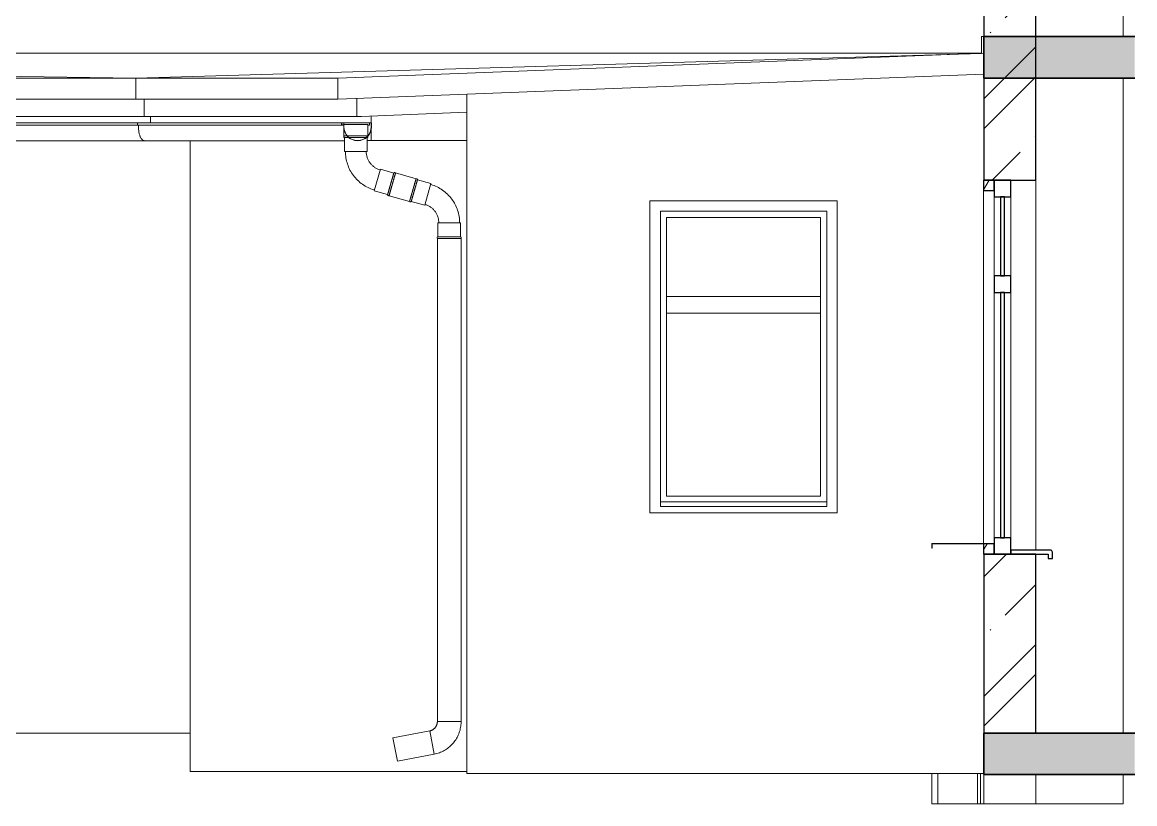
# Model space of a CAD drawing. Header units: millimetres. Extents: x -20192 to 462224, y -45352 to 20466.
# Drawn here: x 456876 to 462224, y 530 to 4289 of the extents above; entities that cross this region are included whole.
import ezdxf

# ---------------------------------------------------------------- set-up
doc = ezdxf.new("R2010")
doc.units = ezdxf.units.MM
for name, color, linetype, lineweight in [('A-DOOR', 31, 'Continuous', 9), ('A-DOOR-FRAM', 31, 'Continuous', 9), ('A-FLOR', 192, 'Continuous', 9), ('A-FLOR-PATT', 8, 'Continuous', 35), ('A-GENM', 13, 'Continuous', 9), ('A-GLAZ', 151, 'Continuous', 9), ('A-ROOF', 132, 'Continuous', 9), ('A-ROOF-OTLN', 132, 'Continuous', 9), ('A-WALL', 113, 'Continuous', 9), ('A-WALL-PATT', 111, 'Continuous', 25), ('P-PIPE', 3, 'Continuous', 9), ('Q-SPCQ', 91, 'Continuous', 9), ('S-COLS', 52, 'Continuous', 9)]:
    doc.layers.add(name, color=color, linetype=linetype, lineweight=lineweight)
pattern_1 = [(45, (408006.94, 0), (-359.2102, 359.2102), []), (45, (408150.63, -2e-13), (-359.2102, 359.2102), []), (45, (408438, -5e-13), (-215.526, 502.8943), [203.2, -101.6, 3.353, -98.247])]

# ---------------------------------------------------------------- blocks, each defined once
blk = doc.blocks.new('OKNO_1k_nadsvetlik - OKNO_1k_nadsvetlik_900 x 1500-1969483-VB5-S-Bourání')
at = {"layer": 'A-GLAZ'}
for p, q in [((46593.6, 3430), (46593.6, 1930)), ((47493.6, 3430), (46593.6, 3430)), ((47493.6, 1930), (47493.6, 3430)), ((46643.6, 3380), (47443.6, 3380)), ((46643.6, 3380), (46643.6, 1982)), ((47443.6, 3380), (47443.6, 1982)), ((46673.6, 2010), (46673.6, 3350)), ((46673.6, 3350), (47413.6, 3350)), ((47413.6, 3350), (47413.6, 2010)), ((46673.6, 2970), (47413.6, 2970)), ((46673.6, 2970), (46673.6, 2890)), ((47413.6, 2890), (47413.6, 2970)), ((47413.6, 2890), (46673.6, 2890)), ((47413.6, 2010), (46673.6, 2010)), ((46593.6, 1930), (47493.6, 1930))]:
    blk.add_line(p, q, dxfattribs=at)
blk = doc.blocks.new('parapet_ext - parapet_ext-1802020-VB5-S-Bourání')
at = {"layer": 'Q-SPCQ'}
for p, q in [((46643.6, 1960), (46643.6, 1982)), ((47443.6, 1982), (46643.6, 1982)), ((47443.6, 1982), (47443.6, 1960)), ((47443.6, 1960), (46643.6, 1960))]:
    blk.add_line(p, q, dxfattribs=at)
blk = doc.blocks.new('OKNO_2k_nadsvetlik - OKNO_2k_nadsvetlik 1500 x 1800-1972498-VB5-S-Bourání')
at = {"layer": 'A-GLAZ'}
h = blk.add_hatch(dxfattribs=at)
h.set_pattern_fill('FP_95', color=256, style=0, pattern_type=2)
h.set_pattern_definition([(0, (0, 0), (150, 86.6), [100, -200]), (60, (100, 0), (0.0022, 173.20381), [100, -200]), (300, (100, 0), (149.9978, -86.60381), [100, -200])])
h.paths.add_polyline_path([(53490.4, 1730), (53541.4, 1730), (53541.4, 1780), (53490.4, 1780)])
h.paths.add_polyline_path([(53541.4, 3480), (53541.4, 3530), (53490.4, 3530), (53490.4, 3480)])
at = {"layer": 'A-GLAZ', "lineweight": 25}
for p, q in [((53541.4, 3530), (53490.4, 3530)), ((53490.4, 3530), (53490.4, 3480)), ((53541.4, 3480), (53541.4, 3530)), ((53541.4, 3530), (53541.4, 3450)), ((53621.4, 3530), (53541.4, 3530)), ((53621.4, 3450), (53621.4, 3530)), ((53490.4, 3480), (53541.4, 3480)), ((53541.4, 3450), (53621.4, 3450)), ((53591.4, 3450), (53571.4, 3450)), ((53571.4, 3450), (53571.4, 3070)), ((53591.4, 3070), (53591.4, 3450)), ((53621.4, 3070), (53541.4, 3070)), ((53541.4, 3070), (53541.4, 2990)), ((53571.4, 3070), (53591.4, 3070)), ((53621.4, 2990), (53621.4, 3070)), ((53541.4, 2990), (53621.4, 2990)), ((53591.4, 2990), (53571.4, 2990)), ((53571.4, 2990), (53571.4, 1810)), ((53591.4, 1810), (53591.4, 2990)), ((53541.4, 1780), (53490.4, 1780)), ((53490.4, 1780), (53490.4, 1730)), ((53541.4, 1810), (53541.4, 1730)), ((53621.4, 1810), (53541.4, 1810)), ((53541.4, 1730), (53541.4, 1780)), ((53571.4, 1810), (53591.4, 1810)), ((53621.4, 1730), (53621.4, 1810)), ((53490.4, 1730), (53541.4, 1730)), ((53541.4, 1730), (53621.4, 1730))]:
    blk.add_line(p, q, dxfattribs=at)
at = {"layer": 'A-GLAZ'}
for p, q in [((53490.4, 3480), (53490.4, 1782)), ((53541.4, 3450), (53541.4, 3070)), ((53621.4, 3070), (53621.4, 3450)), ((53541.4, 2990), (53541.4, 1810)), ((53621.4, 1810), (53621.4, 2990))]:
    blk.add_line(p, q, dxfattribs=at)
blk = doc.blocks.new('parapet s nosem_vnitní - parapet s nosem_vnitní-1280316-VB5-S-Bourání')
at = {"layer": 'A-GENM', "lineweight": 25}
for p, q in [((53811.4, 1750), (53621.4, 1750)), ((53621.4, 1750), (53621.4, 1730)), ((53621.4, 1730), (53801.4, 1730)), ((53801.4, 1730), (53801.4, 1710)), ((53821.4, 1710), (53821.4, 1740)), ((53801.4, 1710), (53821.4, 1710))]:
    blk.add_line(p, q, dxfattribs=at)
blk.add_arc((53811.4, 1740), 10, 0, 90, dxfattribs=at)
blk = doc.blocks.new('parapet_ext - parapet_ext-1802102-VB5-S-Bourání')
at = {"layer": 'Q-SPCQ'}
for p, q in [((53541.4, 1782), (53241.4, 1782)), ((53241.4, 1782), (53241.4, 1760)), ((53243.4, 1760), (53243.4, 1780)), ((53243.4, 1780), (53541.4, 1780)), ((53541.4, 1780), (53541.4, 1782)), ((53241.4, 1760), (53243.4, 1760))]:
    blk.add_line(p, q, dxfattribs=at)
blk = doc.blocks.new('DVERE_1k_oblozka - DD03_01_900x1970_koupelna-1549512-VB5-S-Bourání')
at = {"layer": 'A-DOOR'}
for p in [(53461.4, 676), (53476.4, 530)]:
    blk.add_line(p, (53461.4, 530), dxfattribs=at)
at = {"layer": 'A-DOOR-FRAM'}
for p, q in [((53476.4, 530), (53476.4, 676)), ((53491.4, 670), (53491.4, 530)), ((53491.4, 530), (53476.4, 530)), ((53741.4, 530), (53491.4, 530))]:
    blk.add_line(p, q, dxfattribs=at)
blk = doc.blocks.new('Koleno_ uhlíková ocel_ lisované - Standardní-1479832-VB5-S-Bourání')
at = {"layer": 'P-PIPE', "color": 41}
for p, q in [((50769.1, 3531.3), (50764.7, 3516.1)), ((50833.5, 3512.9), (50769.1, 3531.3)), ((50764.5, 3515.5), (50739.3, 3427.5)), ((50803.7, 3409), (50833.5, 3512.9)), ((50739.3, 3427.5), (50803.7, 3409)), ((50867.7, 3324.1), (50867.7, 3257.1)), ((50975.7, 3324.1), (50867.7, 3324.1)), ((50975.7, 3257.1), (50975.7, 3324.1)), ((50975.7, 3257.1), (50867.7, 3257.1))]:
    blk.add_line(p, q, dxfattribs=at)
at = {"layer": 'P-PIPE', "color": 41, "flags": 128}
for points in [[(50761.4, 3533.5), (50761.4, 3533.5), (50761.3, 3533.4), (50761.3, 3533.2), (50761.2, 3532.9), (50761.1, 3532.5), (50761, 3532), (50760.8, 3531.5), (50760.6, 3530.9), (50760.4, 3530.2), (50760.2, 3529.4), (50760, 3528.6), (50759.7, 3527.7), (50759.4, 3526.7), (50759.1, 3525.6), (50758.8, 3524.5), (50758.4, 3523.3), (50758.1, 3522), (50757.7, 3520.6), (50757.3, 3519.2), (50756.9, 3517.8), (50756.4, 3516.3), (50756, 3514.7), (50755.5, 3513.1), (50755, 3511.4), (50754.5, 3509.7), (50754, 3507.9), (50753.5, 3506.1), (50753, 3504.2), (50752.4, 3502.3), (50751.9, 3500.4), (50751.3, 3498.5), (50750.8, 3496.5), (50750.2, 3494.5), (50749.6, 3492.5), (50749, 3490.4), (50748.4, 3488.4), (50747.8, 3486.3), (50747.2, 3484.3), (50746.7, 3482.2), (50746.1, 3480.1), (50745.5, 3478), (50744.9, 3476), (50744.3, 3473.9), (50743.7, 3471.9), (50743.1, 3469.8), (50742.5, 3467.8), (50742, 3465.8), (50741.4, 3463.9), (50740.8, 3461.9), (50740.3, 3460), (50739.8, 3458.1), (50739.2, 3456.3), (50738.7, 3454.5), (50738.2, 3452.8), (50737.7, 3451.1), (50737.3, 3449.4), (50736.8, 3447.8), (50736.4, 3446.3), (50735.9, 3444.8), (50735.5, 3443.3), (50735.1, 3442), (50734.7, 3440.7), (50734.4, 3439.4), (50734.1, 3438.2), (50733.7, 3437.1), (50733.4, 3436.1), (50733.2, 3435.1), (50732.9, 3434.3), (50732.7, 3433.4), (50732.5, 3432.7), (50732.3, 3432.1), (50732.1, 3431.5), (50732, 3431), (50731.9, 3430.6), (50731.8, 3430.2), (50731.7, 3430), (50731.6, 3429.8), (50731.6, 3429.7), (50731.6, 3429.7)], [(50739.3, 3427.5), (50739.3, 3427.5), (50739.3, 3427.7), (50739.4, 3427.9), (50739.5, 3428.2), (50739.6, 3428.5), (50739.7, 3429), (50739.9, 3429.5), (50740.1, 3430.1), (50740.3, 3430.8), (50740.5, 3431.6), (50740.7, 3432.4), (50741, 3433.4), (50741.3, 3434.4), (50741.6, 3435.4), (50741.9, 3436.6), (50742.2, 3437.8), (50742.6, 3439.1), (50743, 3440.4), (50743.4, 3441.8), (50743.8, 3443.2), (50744.2, 3444.8), (50744.7, 3446.3), (50745.2, 3448), (50745.6, 3449.6), (50746.1, 3451.4), (50746.6, 3453.1), (50747.2, 3454.9), (50747.7, 3456.8), (50748.2, 3458.7), (50748.8, 3460.6), (50749.3, 3462.6), (50749.9, 3464.5), (50750.5, 3466.5), (50751.1, 3468.6), (50751.7, 3470.6), (50752.2, 3472.6), (50752.8, 3474.7), (50753.4, 3476.8), (50754, 3478.9), (50754.6, 3480.9), (50755.2, 3483), (50755.8, 3485.1), (50756.4, 3487.1), (50757, 3489.2), (50757.6, 3491.2), (50758.1, 3493.2), (50758.7, 3495.2), (50759.3, 3497.2), (50759.8, 3499.1), (50760.4, 3501), (50760.9, 3502.9), (50761.4, 3504.7), (50762, 3506.5), (50762.5, 3508.3), (50762.9, 3510), (50763.4, 3511.6), (50763.9, 3513.2), (50764.3, 3514.8), (50764.7, 3516.3), (50765.2, 3517.7), (50765.6, 3519.1), (50765.9, 3520.4), (50766.3, 3521.6), (50766.6, 3522.8), (50766.9, 3523.9), (50767.2, 3524.9), (50767.5, 3525.9), (50767.8, 3526.8), (50768, 3527.6), (50768.2, 3528.3), (50768.4, 3529), (50768.6, 3529.6), (50768.7, 3530.1), (50768.8, 3530.5), (50768.9, 3530.8), (50769, 3531.1), (50769, 3531.2), (50769.1, 3531.3), (50769.1, 3531.3)], [(50760.9, 3531.8), (50761, 3532.3), (50761.1, 3532.7), (50761.2, 3533), (50761.3, 3533.3), (50761.3, 3533.4), (50761.4, 3533.5), (50761.4, 3533.5)], [(50761.4, 3533.5), (50761.4, 3533.7), (50761.5, 3533.8), (50761.5, 3534), (50761.6, 3534.1), (50761.7, 3534.3), (50761.7, 3534.4), (50761.8, 3534.5), (50761.9, 3534.7), (50762, 3534.8), (50762.1, 3534.9), (50762.2, 3535.1), (50762.3, 3535.2), (50762.4, 3535.3), (50762.6, 3535.4), (50762.7, 3535.5), (50762.8, 3535.6), (50762.9, 3535.7), (50763.1, 3535.8), (50763.2, 3535.9), (50763.3, 3536), (50763.5, 3536), (50763.6, 3536.1), (50763.8, 3536.2), (50763.9, 3536.2), (50764.1, 3536.3), (50764.2, 3536.3), (50764.4, 3536.3), (50764.5, 3536.4), (50764.7, 3536.4), (50764.9, 3536.4), (50765, 3536.4), (50765.2, 3536.4), (50765.3, 3536.4), (50765.5, 3536.4), (50765.7, 3536.4), (50765.8, 3536.4), (50766, 3536.4), (50766.1, 3536.3), (50766.3, 3536.3), (50766.4, 3536.2), (50766.6, 3536.2), (50766.7, 3536.1), (50766.9, 3536.1), (50767, 3536), (50767.2, 3535.9), (50767.3, 3535.8), (50767.4, 3535.8), (50767.6, 3535.7), (50767.7, 3535.6), (50767.8, 3535.5), (50767.9, 3535.4), (50768.1, 3535.2), (50768.2, 3535.1), (50768.3, 3535), (50768.4, 3534.9), (50768.5, 3534.8), (50768.6, 3534.6), (50768.6, 3534.5), (50768.7, 3534.3), (50768.8, 3534.2), (50768.9, 3534.1), (50768.9, 3533.9), (50769, 3533.8), (50769, 3533.6), (50769.1, 3533.5), (50769.1, 3533.3), (50769.2, 3533.1), (50769.2, 3533), (50769.2, 3532.8), (50769.2, 3532.7), (50769.2, 3532.5), (50769.2, 3532.4), (50769.2, 3532.2), (50769.2, 3532), (50769.2, 3531.9), (50769.2, 3531.7), (50769.1, 3531.6), (50769.1, 3531.4), (50769.1, 3531.3)], [(50769.1, 3531.3), (50769.1, 3531.3), (50769, 3531.2), (50769, 3530.9), (50768.9, 3530.7), (50768.8, 3530.3), (50768.6, 3529.8), (50768.5, 3529.3), (50768.3, 3528.7)], [(50971.7, 3324.1), (50971.6, 3331.8), (50971.1, 3339.4), (50970.4, 3347.1), (50969.3, 3354.7), (50967.9, 3362.3), (50966.2, 3369.8), (50964.2, 3377.2), (50962, 3384.6), (50959.4, 3391.8), (50956.5, 3399), (50953.4, 3406), (50950, 3412.9), (50946.3, 3419.7), (50942.3, 3426.3), (50938.1, 3432.7), (50933.7, 3439), (50928.9, 3445), (50924, 3450.9), (50918.8, 3456.6), (50913.4, 3462.1), (50907.8, 3467.3), (50901.9, 3472.4), (50895.9, 3477.1), (50889.7, 3481.7), (50883.3, 3486), (50876.7, 3490), (50870, 3493.8), (50863.2, 3497.2), (50856.2, 3500.5), (50849.1, 3503.4), (50841.8, 3506), (50834.5, 3508.4), (50832.4, 3509)], [(50739.3, 3427.5), (50739.3, 3427.4), (50739.2, 3427.2), (50739.1, 3427.1), (50739.1, 3426.9), (50739, 3426.8), (50738.9, 3426.6), (50738.8, 3426.5), (50738.8, 3426.4), (50738.7, 3426.2), (50738.6, 3426.1), (50738.5, 3426), (50738.4, 3425.9), (50738.2, 3425.7), (50738.1, 3425.6), (50738, 3425.5), (50737.9, 3425.4), (50737.7, 3425.3), (50737.6, 3425.2), (50737.5, 3425.2), (50737.3, 3425.1), (50737.2, 3425), (50737.1, 3424.9), (50736.9, 3424.9), (50736.8, 3424.8), (50736.6, 3424.8), (50736.4, 3424.7), (50736.3, 3424.7), (50736.1, 3424.7), (50736, 3424.6), (50735.8, 3424.6), (50735.7, 3424.6), (50735.5, 3424.6), (50735.3, 3424.6), (50735.2, 3424.6), (50735, 3424.6), (50734.9, 3424.7), (50734.7, 3424.7), (50734.5, 3424.7), (50734.4, 3424.8), (50734.2, 3424.8), (50734.1, 3424.8), (50733.9, 3424.9), (50733.8, 3425), (50733.6, 3425), (50733.5, 3425.1), (50733.4, 3425.2), (50733.2, 3425.3), (50733.1, 3425.4), (50733, 3425.5), (50732.9, 3425.6), (50732.7, 3425.7), (50732.6, 3425.8), (50732.5, 3425.9), (50732.4, 3426), (50732.3, 3426.1), (50732.2, 3426.3), (50732.1, 3426.4), (50732, 3426.5), (50731.9, 3426.7), (50731.9, 3426.8), (50731.8, 3427), (50731.7, 3427.1), (50731.7, 3427.3), (50731.6, 3427.4), (50731.6, 3427.6), (50731.6, 3427.7), (50731.5, 3427.9), (50731.5, 3428), (50731.5, 3428.2), (50731.5, 3428.4), (50731.5, 3428.5), (50731.5, 3428.7), (50731.5, 3428.8), (50731.5, 3429), (50731.5, 3429.2), (50731.5, 3429.3), (50731.5, 3429.5), (50731.6, 3429.6), (50731.6, 3429.7)], [(50731.6, 3429.7), (50731.6, 3429.8), (50731.7, 3429.9), (50731.7, 3430.1), (50731.8, 3430.4), (50731.9, 3430.7), (50732, 3431.2), (50732.2, 3431.7)], [(50740, 3429.8), (50739.8, 3429.3), (50739.7, 3428.8), (50739.5, 3428.4), (50739.4, 3428), (50739.4, 3427.8), (50739.3, 3427.6), (50739.3, 3427.5), (50739.3, 3427.5)], [(50804.8, 3412.9), (50808.3, 3411.8), (50811.8, 3410.6), (50815.3, 3409.2), (50818.6, 3407.7), (50821.9, 3406.1), (50825.2, 3404.3), (50828.4, 3402.4), (50831.5, 3400.4), (50834.5, 3398.2), (50837.4, 3396), (50840.2, 3393.6), (50842.9, 3391.1), (50845.6, 3388.5), (50848.1, 3385.8), (50850.5, 3383), (50852.8, 3380.1), (50855, 3377.1), (50857.1, 3374), (50859, 3370.9), (50860.8, 3367.7), (50862.5, 3364.4), (50864, 3361), (50865.4, 3357.6), (50866.7, 3354.1), (50867.8, 3350.6), (50868.8, 3347.1), (50869.7, 3343.5), (50870.4, 3339.8), (50870.9, 3336.2), (50871.3, 3332.5), (50871.6, 3328.8), (50871.7, 3325.1), (50871.7, 3324.1)], [(50867.7, 3249.1), (50867.6, 3249.1), (50867.4, 3249.1), (50867.3, 3249.1), (50867.1, 3249.1), (50866.9, 3249.1), (50866.8, 3249.2), (50866.6, 3249.2), (50866.5, 3249.3), (50866.3, 3249.3), (50866.2, 3249.4), (50866, 3249.4), (50865.9, 3249.5), (50865.7, 3249.6), (50865.6, 3249.7), (50865.5, 3249.8), (50865.3, 3249.9), (50865.2, 3250), (50865.1, 3250.1), (50865, 3250.2), (50864.9, 3250.3), (50864.8, 3250.4), (50864.7, 3250.5), (50864.6, 3250.6), (50864.5, 3250.8), (50864.4, 3250.9), (50864.3, 3251), (50864.2, 3251.2), (50864.1, 3251.3), (50864.1, 3251.5), (50864, 3251.6), (50864, 3251.8), (50863.9, 3251.9), (50863.9, 3252.1), (50863.8, 3252.2), (50863.8, 3252.4), (50863.8, 3252.5), (50863.8, 3252.7), (50863.7, 3252.9), (50863.7, 3253), (50863.7, 3253.2), (50863.7, 3253.3), (50863.8, 3253.5), (50863.8, 3253.7), (50863.8, 3253.8), (50863.8, 3254), (50863.9, 3254.1), (50863.9, 3254.3), (50864, 3254.4), (50864, 3254.6), (50864.1, 3254.7), (50864.2, 3254.9), (50864.2, 3255), (50864.3, 3255.1), (50864.4, 3255.3), (50864.5, 3255.4), (50864.6, 3255.5), (50864.7, 3255.7), (50864.8, 3255.8), (50864.9, 3255.9), (50865, 3256), (50865.2, 3256.1), (50865.3, 3256.2), (50865.4, 3256.3), (50865.5, 3256.4), (50865.7, 3256.5), (50865.8, 3256.6), (50866, 3256.6), (50866.1, 3256.7), (50866.2, 3256.8), (50866.4, 3256.8), (50866.5, 3256.9), (50866.7, 3256.9), (50866.9, 3257), (50867, 3257), (50867.2, 3257), (50867.3, 3257), (50867.5, 3257.1), (50867.7, 3257.1), (50867.7, 3257.1)], [(50867.7, 3257.1), (50867.8, 3257.1), (50867.9, 3257.1), (50868.1, 3257.1), (50868.4, 3257.1), (50868.8, 3257.1), (50869.3, 3257.1), (50869.8, 3257.1), (50870.5, 3257.1)], [(50975.7, 3257.1), (50975.7, 3257.1), (50975.6, 3257.1), (50975.3, 3257.1), (50975, 3257.1), (50974.7, 3257.1), (50974.2, 3257.1), (50973.6, 3257.1), (50973, 3257.1), (50972.3, 3257.1), (50971.5, 3257.1), (50970.6, 3257.1), (50969.6, 3257.1), (50968.6, 3257.1), (50967.5, 3257.1), (50966.3, 3257.1), (50965, 3257.1), (50963.7, 3257.1), (50962.3, 3257.1), (50960.9, 3257.1), (50959.4, 3257.1), (50957.8, 3257.1), (50956.1, 3257.1), (50954.5, 3257.1), (50952.7, 3257.1), (50950.9, 3257.1), (50949.1, 3257.1), (50947.2, 3257.1), (50945.3, 3257.1), (50943.3, 3257.1), (50941.3, 3257.1), (50939.3, 3257.1), (50937.2, 3257.1), (50935.1, 3257.1), (50933, 3257.1), (50930.9, 3257.1), (50928.8, 3257.1), (50926.6, 3257.1), (50924.5, 3257.1), (50922.3, 3257.1), (50920.2, 3257.1), (50918, 3257.1), (50915.9, 3257.1), (50913.7, 3257.1), (50911.6, 3257.1), (50909.5, 3257.1), (50907.4, 3257.1), (50905.3, 3257.1), (50903.3, 3257.1), (50901.2, 3257.1), (50899.3, 3257.1), (50897.3, 3257.1), (50895.4, 3257.1), (50893.5, 3257.1), (50891.7, 3257.1), (50890, 3257.1), (50888.2, 3257.1), (50886.6, 3257.1), (50885, 3257.1), (50883.4, 3257.1), (50881.9, 3257.1), (50880.5, 3257.1), (50879.1, 3257.1), (50877.8, 3257.1), (50876.6, 3257.1), (50875.5, 3257.1), (50874.4, 3257.1), (50873.4, 3257.1), (50872.5, 3257.1), (50871.6, 3257.1), (50870.9, 3257.1), (50870.2, 3257.1), (50869.6, 3257.1), (50869.1, 3257.1), (50868.6, 3257.1), (50868.3, 3257.1), (50868, 3257.1), (50867.8, 3257.1), (50867.7, 3257.1), (50867.7, 3257.1)], [(50869.6, 3249.1), (50869.1, 3249.1), (50868.6, 3249.1), (50868.3, 3249.1), (50868, 3249.1), (50867.8, 3249.1), (50867.7, 3249.1), (50867.7, 3249.1)], [(50867.7, 3249.1), (50867.8, 3249.1), (50867.9, 3249.1), (50868.1, 3249.1), (50868.4, 3249.1), (50868.8, 3249.1), (50869.3, 3249.1), (50869.8, 3249.1), (50870.5, 3249.1), (50871.2, 3249.1), (50872, 3249.1), (50872.9, 3249.1), (50873.8, 3249.1), (50874.9, 3249.1), (50876, 3249.1), (50877.2, 3249.1), (50878.4, 3249.1), (50879.7, 3249.1), (50881.1, 3249.1), (50882.6, 3249.1), (50884.1, 3249.1), (50885.7, 3249.1), (50887.3, 3249.1), (50889, 3249.1), (50890.8, 3249.1), (50892.6, 3249.1), (50894.4, 3249.1), (50896.3, 3249.1), (50898.2, 3249.1), (50900.2, 3249.1), (50902.2, 3249.1), (50904.2, 3249.1), (50906.3, 3249.1), (50908.3, 3249.1), (50910.4, 3249.1), (50912.6, 3249.1), (50914.7, 3249.1), (50916.8, 3249.1), (50919, 3249.1), (50921.2, 3249.1), (50923.3, 3249.1), (50925.5, 3249.1), (50927.6, 3249.1), (50929.8, 3249.1), (50931.9, 3249.1), (50934, 3249.1), (50936.1, 3249.1), (50938.2, 3249.1), (50940.2, 3249.1), (50942.2, 3249.1), (50944.2, 3249.1), (50946.2, 3249.1), (50948.1, 3249.1), (50949.9, 3249.1), (50951.7, 3249.1), (50953.5, 3249.1), (50955.2, 3249.1), (50956.9, 3249.1), (50958.5, 3249.1), (50960.1, 3249.1), (50961.6, 3249.1), (50963, 3249.1), (50964.3, 3249.1), (50965.6, 3249.1), (50966.9, 3249.1), (50968, 3249.1), (50969.1, 3249.1), (50970.1, 3249.1), (50971, 3249.1), (50971.9, 3249.1), (50972.6, 3249.1), (50973.3, 3249.1), (50973.9, 3249.1), (50974.4, 3249.1), (50974.8, 3249.1), (50975.2, 3249.1), (50975.5, 3249.1), (50975.6, 3249.1), (50975.7, 3249.1), (50975.7, 3249.1)], [(50973.3, 3257.1), (50973.9, 3257.1), (50974.4, 3257.1), (50974.8, 3257.1), (50975.2, 3257.1), (50975.5, 3257.1), (50975.6, 3257.1), (50975.7, 3257.1), (50975.7, 3257.1)], [(50975.7, 3249.1), (50975.7, 3249.1), (50975.6, 3249.1), (50975.3, 3249.1), (50975, 3249.1), (50974.7, 3249.1), (50974.2, 3249.1), (50973.6, 3249.1)], [(50975.7, 3257.1), (50975.9, 3257.1), (50976.1, 3257), (50976.2, 3257), (50976.4, 3257), (50976.5, 3257), (50976.7, 3256.9), (50976.8, 3256.9), (50977, 3256.9), (50977.1, 3256.8), (50977.3, 3256.7), (50977.4, 3256.7), (50977.6, 3256.6), (50977.7, 3256.5), (50977.9, 3256.5), (50978, 3256.4), (50978.1, 3256.3), (50978.3, 3256.2), (50978.4, 3256.1), (50978.5, 3256), (50978.6, 3255.8), (50978.7, 3255.7), (50978.8, 3255.6), (50978.9, 3255.5), (50979, 3255.4), (50979.1, 3255.2), (50979.2, 3255.1), (50979.3, 3254.9), (50979.3, 3254.8), (50979.4, 3254.7), (50979.5, 3254.5), (50979.5, 3254.4), (50979.6, 3254.2), (50979.6, 3254.1), (50979.6, 3253.9), (50979.7, 3253.7), (50979.7, 3253.6), (50979.7, 3253.4), (50979.7, 3253.3), (50979.7, 3253.1), (50979.7, 3252.9), (50979.7, 3252.8), (50979.7, 3252.6), (50979.7, 3252.5), (50979.7, 3252.3), (50979.6, 3252.2), (50979.6, 3252), (50979.5, 3251.8), (50979.5, 3251.7), (50979.4, 3251.5), (50979.4, 3251.4), (50979.3, 3251.3), (50979.2, 3251.1), (50979.1, 3251), (50979.1, 3250.8), (50979, 3250.7), (50978.9, 3250.6), (50978.8, 3250.5), (50978.7, 3250.3), (50978.6, 3250.2), (50978.4, 3250.1), (50978.3, 3250), (50978.2, 3249.9), (50978.1, 3249.8), (50977.9, 3249.7), (50977.8, 3249.6), (50977.7, 3249.6), (50977.5, 3249.5), (50977.4, 3249.4), (50977.2, 3249.3), (50977.1, 3249.3), (50976.9, 3249.2), (50976.8, 3249.2), (50976.6, 3249.2), (50976.5, 3249.1), (50976.3, 3249.1), (50976.1, 3249.1), (50976, 3249.1), (50975.8, 3249.1), (50975.7, 3249.1)]]:
    blk.add_lwpolyline(points, dxfattribs=at)
blk = doc.blocks.new('Koleno_ uhlíková ocel_ lisované - Standardní-V180-VB5-S-Bourání')
at = {"layer": 'P-PIPE', "color": 41}
for p, q in [((50418.8, 3734.4), (50418.8, 3667.4)), ((50418.8, 3734.4), (50439.7, 3734.4)), ((50441.3, 3734.4), (50519.6, 3734.4)), ((50522.8, 3734.4), (50526.8, 3734.4)), ((50526.8, 3667.4), (50526.8, 3734.4)), ((50418.8, 3667.4), (50526.8, 3667.4)), ((50590.9, 3582.4), (50561.1, 3478.6)), ((50655.3, 3564), (50590.9, 3582.4)), ((50630.1, 3476), (50655.3, 3564)), ((50561.1, 3478.6), (50625.5, 3460.1)), ((50625.5, 3460.1), (50629.9, 3475.3))]:
    blk.add_line(p, q, dxfattribs=at)
at = {"layer": 'P-PIPE', "color": 41, "flags": 128}
for points in [[(50418.8, 3734.4), (50418.7, 3734.4), (50418.5, 3734.4), (50418.4, 3734.4), (50418.2, 3734.4), (50418, 3734.5), (50417.9, 3734.5), (50417.7, 3734.6), (50417.6, 3734.6), (50417.4, 3734.7), (50417.3, 3734.7), (50417.1, 3734.8), (50417, 3734.8), (50416.8, 3734.9), (50416.7, 3735), (50416.6, 3735.1), (50416.4, 3735.2), (50416.3, 3735.3), (50416.2, 3735.4), (50416.1, 3735.5), (50416, 3735.6), (50415.9, 3735.7), (50415.7, 3735.8), (50415.6, 3736), (50415.6, 3736.1), (50415.5, 3736.2), (50415.4, 3736.4), (50415.3, 3736.5), (50415.2, 3736.7), (50415.2, 3736.8), (50415.1, 3736.9), (50415, 3737.1), (50415, 3737.2), (50415, 3737.4), (50414.9, 3737.6), (50414.9, 3737.7), (50414.9, 3737.9), (50414.8, 3738), (50414.8, 3738.2), (50414.8, 3738.4), (50414.8, 3738.5), (50414.8, 3738.7), (50414.9, 3738.8), (50414.9, 3739), (50414.9, 3739.1), (50414.9, 3739.3), (50415, 3739.5), (50415, 3739.6), (50415.1, 3739.8), (50415.1, 3739.9), (50415.2, 3740.1), (50415.3, 3740.2), (50415.3, 3740.3), (50415.4, 3740.5), (50415.5, 3740.6), (50415.6, 3740.7), (50415.7, 3740.9), (50415.8, 3741), (50415.9, 3741.1), (50416, 3741.2), (50416.1, 3741.3), (50416.2, 3741.5), (50416.4, 3741.6), (50416.5, 3741.6), (50416.6, 3741.7), (50416.8, 3741.8), (50416.9, 3741.9), (50417, 3742), (50417.2, 3742), (50417.3, 3742.1), (50417.5, 3742.2), (50417.6, 3742.2), (50417.8, 3742.3), (50418, 3742.3), (50418.1, 3742.3), (50418.3, 3742.4), (50418.4, 3742.4), (50418.6, 3742.4), (50418.7, 3742.4), (50418.8, 3742.4)], [(50418.8, 3742.4), (50418.9, 3742.4), (50419, 3742.4), (50419.2, 3742.4), (50419.5, 3742.4), (50419.9, 3742.4), (50420.4, 3742.4), (50420.9, 3742.4)], [(50431.4, 3742.4), (50430.2, 3742.4), (50428.9, 3742.4), (50427.7, 3742.4), (50426.6, 3742.4), (50425.5, 3742.4), (50424.5, 3742.4), (50423.6, 3742.4), (50422.7, 3742.4), (50422, 3742.4), (50421.3, 3742.4), (50420.7, 3742.4), (50420.2, 3742.4), (50419.7, 3742.4), (50419.4, 3742.4), (50419.1, 3742.4), (50418.9, 3742.4), (50418.8, 3742.4), (50418.8, 3742.4)], [(50421.3, 3734.4), (50420.7, 3734.4), (50420.2, 3734.4), (50419.7, 3734.4), (50419.4, 3734.4), (50419.1, 3734.4), (50418.9, 3734.4), (50418.8, 3734.4), (50418.8, 3734.4)], [(50418.8, 3734.4), (50418.9, 3734.4), (50419, 3734.4), (50419.2, 3734.4), (50419.5, 3734.4), (50419.9, 3734.4), (50420.4, 3734.4), (50420.9, 3734.4), (50421.6, 3734.4), (50422.3, 3734.4), (50423.1, 3734.4), (50424, 3734.4), (50424.9, 3734.4), (50426, 3734.4), (50427.1, 3734.4), (50428.3, 3734.4), (50429.5, 3734.4), (50430.8, 3734.4), (50432.2, 3734.4), (50433.7, 3734.4), (50435.2, 3734.4), (50436.8, 3734.4), (50438.4, 3734.4), (50440, 3734.4)], [(50526.8, 3742.4), (50526.8, 3742.4), (50526.7, 3742.4), (50526.4, 3742.4), (50526.1, 3742.4), (50525.8, 3742.4), (50525.3, 3742.4), (50524.7, 3742.4), (50524.1, 3742.4), (50523.4, 3742.4), (50522.6, 3742.4), (50521.7, 3742.4), (50520.7, 3742.4), (50519.7, 3742.4), (50518.6, 3742.4), (50517.4, 3742.4), (50516.1, 3742.4), (50514.8, 3742.4), (50513.4, 3742.4), (50512, 3742.4), (50510.5, 3742.4), (50508.9, 3742.4), (50507.2, 3742.4), (50505.5, 3742.4), (50503.8, 3742.4), (50502, 3742.4), (50500.2, 3742.4), (50498.3, 3742.4), (50496.4, 3742.4), (50494.4, 3742.4), (50492.4, 3742.4), (50490.4, 3742.4), (50488.3, 3742.4), (50486.2, 3742.4), (50484.1, 3742.4), (50482, 3742.4), (50479.9, 3742.4), (50477.7, 3742.4), (50475.6, 3742.4), (50473.4, 3742.4), (50471.3, 3742.4), (50469.1, 3742.4), (50466.9, 3742.4), (50464.8, 3742.4), (50462.7, 3742.4), (50460.6, 3742.4), (50458.5, 3742.4), (50456.4, 3742.4), (50454.4, 3742.4), (50452.3, 3742.4), (50450.4, 3742.4), (50448.4, 3742.4), (50446.5, 3742.4), (50444.6, 3742.4), (50442.8, 3742.4), (50441.1, 3742.4), (50439.3, 3742.4), (50437.7, 3742.4), (50436.1, 3742.4), (50434.5, 3742.4), (50433, 3742.4)], [(50441.9, 3734.4), (50443.7, 3734.4), (50445.5, 3734.4), (50447.4, 3734.4), (50449.3, 3734.4), (50451.3, 3734.4), (50453.3, 3734.4), (50455.3, 3734.4), (50457.3, 3734.4), (50459.4, 3734.4), (50461.5, 3734.4), (50463.7, 3734.4), (50465.8, 3734.4), (50467.9, 3734.4), (50470.1, 3734.4), (50472.2, 3734.4), (50474.4, 3734.4), (50476.6, 3734.4), (50478.7, 3734.4), (50480.9, 3734.4), (50483, 3734.4), (50485.1, 3734.4), (50487.2, 3734.4), (50489.3, 3734.4), (50491.3, 3734.4), (50493.3, 3734.4), (50495.3, 3734.4), (50497.2, 3734.4), (50499.2, 3734.4), (50501, 3734.4), (50502.8, 3734.4), (50504.6, 3734.4), (50506.3, 3734.4), (50508, 3734.4), (50509.6, 3734.4), (50511.2, 3734.4), (50512.7, 3734.4), (50514.1, 3734.4), (50515.4, 3734.4), (50516.7, 3734.4), (50518, 3734.4), (50519.1, 3734.4), (50520.2, 3734.4)], [(50522.1, 3734.4), (50522.9, 3734.4), (50523.7, 3734.4), (50524.4, 3734.4), (50525, 3734.4), (50525.5, 3734.4), (50525.9, 3734.4), (50526.3, 3734.4), (50526.6, 3734.4), (50526.7, 3734.4), (50526.8, 3734.4), (50526.8, 3734.4)], [(50526.8, 3734.4), (50526.8, 3734.4), (50526.7, 3734.4), (50526.4, 3734.4), (50526.1, 3734.4), (50525.8, 3734.4), (50525.3, 3734.4), (50524.7, 3734.4), (50524.1, 3734.4)], [(50525, 3742.4), (50525.5, 3742.4), (50525.9, 3742.4), (50526.3, 3742.4), (50526.6, 3742.4), (50526.7, 3742.4), (50526.8, 3742.4), (50526.8, 3742.4)], [(50526.8, 3742.4), (50527, 3742.4), (50527.2, 3742.4), (50527.3, 3742.4), (50527.5, 3742.3), (50527.6, 3742.3), (50527.8, 3742.3), (50527.9, 3742.2), (50528.1, 3742.2), (50528.2, 3742.1), (50528.4, 3742.1), (50528.5, 3742), (50528.7, 3741.9), (50528.8, 3741.9), (50529, 3741.8), (50529.1, 3741.7)], [(50529.9, 3740.9), (50530, 3740.8), (50530.1, 3740.7), (50530.2, 3740.6), (50530.3, 3740.4), (50530.4, 3740.3), (50530.4, 3740.1), (50530.5, 3740), (50530.6, 3739.8), (50530.6, 3739.7), (50530.7, 3739.5), (50530.7, 3739.4), (50530.7, 3739.2), (50530.8, 3739.1), (50530.8, 3738.9), (50530.8, 3738.8), (50530.8, 3738.6), (50530.8, 3738.4), (50530.8, 3738.3), (50530.8, 3738.1), (50530.8, 3738), (50530.8, 3737.8), (50530.8, 3737.6), (50530.7, 3737.5), (50530.7, 3737.3), (50530.6, 3737.2), (50530.6, 3737), (50530.5, 3736.9), (50530.5, 3736.7), (50530.4, 3736.6), (50530.3, 3736.4), (50530.2, 3736.3), (50530.2, 3736.2), (50530.1, 3736), (50530, 3735.9), (50529.9, 3735.8), (50529.8, 3735.7), (50529.6, 3735.6), (50529.5, 3735.4), (50529.4, 3735.3), (50529.3, 3735.2), (50529.2, 3735.1), (50529, 3735.1), (50528.9, 3735), (50528.8, 3734.9), (50528.6, 3734.8), (50528.5, 3734.7), (50528.3, 3734.7), (50528.2, 3734.6), (50528, 3734.6), (50527.9, 3734.5), (50527.7, 3734.5), (50527.6, 3734.5), (50527.4, 3734.4), (50527.2, 3734.4), (50527.1, 3734.4), (50526.9, 3734.4), (50526.8, 3734.4)], [(50422.8, 3667.4), (50423, 3659.7), (50423.4, 3652), (50424.2, 3644.4), (50425.3, 3636.7), (50426.7, 3629.2), (50428.3, 3621.7), (50430.3, 3614.2), (50432.6, 3606.9), (50435.2, 3599.6), (50438, 3592.5), (50441.2, 3585.4), (50444.6, 3578.5), (50448.3, 3571.8), (50452.2, 3565.2), (50456.4, 3558.8), (50460.9, 3552.5), (50465.6, 3546.4), (50470.6, 3540.5), (50475.8, 3534.8), (50481.2, 3529.4), (50486.8, 3524.1), (50492.6, 3519.1), (50498.7, 3514.3), (50504.9, 3509.8), (50511.3, 3505.5), (50517.8, 3501.5), (50524.5, 3497.7), (50531.4, 3494.2), (50538.4, 3491), (50545.5, 3488.1), (50552.7, 3485.4), (50560.1, 3483.1), (50562.2, 3482.4)], [(50589.8, 3578.6), (50586.2, 3579.7), (50582.7, 3580.9), (50579.3, 3582.3), (50575.9, 3583.8), (50572.6, 3585.4), (50569.4, 3587.2), (50566.2, 3589.1), (50563.1, 3591.1), (50560.1, 3593.2), (50557.2, 3595.5), (50554.4, 3597.9), (50551.6, 3600.4), (50549, 3603), (50546.5, 3605.7), (50544.1, 3608.5), (50541.8, 3611.4), (50539.6, 3614.3), (50537.5, 3617.4), (50535.6, 3620.6), (50533.8, 3623.8), (50532.1, 3627.1), (50530.5, 3630.4), (50529.1, 3633.8), (50527.9, 3637.3), (50526.7, 3640.8), (50525.7, 3644.4), (50524.9, 3648), (50524.2, 3651.6), (50523.6, 3655.3), (50523.2, 3658.9), (50523, 3662.6), (50522.8, 3666.3), (50522.8, 3667.4)], [(50655.3, 3564), (50655.3, 3563.9), (50655.2, 3563.8), (50655.2, 3563.6), (50655.1, 3563.3), (50655, 3562.9), (50654.8, 3562.5), (50654.7, 3561.9), (50654.5, 3561.3), (50654.3, 3560.6), (50654.1, 3559.9), (50653.9, 3559), (50653.6, 3558.1), (50653.3, 3557.1), (50653, 3556), (50652.7, 3554.9), (50652.3, 3553.7), (50652, 3552.4), (50651.6, 3551.1), (50651.2, 3549.7), (50650.8, 3548.2), (50650.3, 3546.7), (50649.9, 3545.1), (50649.4, 3543.5), (50648.9, 3541.8), (50648.4, 3540.1), (50647.9, 3538.3), (50647.4, 3536.5), (50646.9, 3534.7), (50646.3, 3532.8), (50645.8, 3530.9), (50645.2, 3528.9), (50644.7, 3526.9), (50644.1, 3524.9), (50643.5, 3522.9), (50642.9, 3520.9), (50642.3, 3518.8), (50641.7, 3516.8), (50641.1, 3514.7), (50640.5, 3512.6), (50640, 3510.5), (50639.4, 3508.5), (50638.8, 3506.4), (50638.2, 3504.3), (50637.6, 3502.3), (50637, 3500.3), (50636.4, 3498.2), (50635.9, 3496.2), (50635.3, 3494.3), (50634.7, 3492.3), (50634.2, 3490.4), (50633.7, 3488.6), (50633.1, 3486.7), (50632.6, 3484.9), (50632.1, 3483.2), (50631.6, 3481.5), (50631.2, 3479.8), (50630.7, 3478.2), (50630.2, 3476.7), (50629.8, 3475.2), (50629.4, 3473.8), (50629, 3472.4), (50628.6, 3471.1), (50628.3, 3469.8), (50627.9, 3468.7), (50627.6, 3467.6), (50627.3, 3466.5), (50627.1, 3465.6), (50626.8, 3464.7), (50626.6, 3463.9), (50626.4, 3463.1), (50626.2, 3462.5), (50626, 3461.9), (50625.9, 3461.4), (50625.7, 3461), (50625.6, 3460.7), (50625.6, 3460.4), (50625.5, 3460.2), (50625.5, 3460.1), (50625.5, 3460.1)], [(50633.2, 3457.9), (50633.2, 3458), (50633.2, 3458.1), (50633.3, 3458.3), (50633.4, 3458.6), (50633.5, 3459), (50633.6, 3459.4), (50633.8, 3460), (50633.9, 3460.6), (50634.1, 3461.3), (50634.4, 3462), (50634.6, 3462.9), (50634.9, 3463.8), (50635.2, 3464.8), (50635.5, 3465.9), (50635.8, 3467), (50636.1, 3468.2), (50636.5, 3469.5), (50636.9, 3470.8), (50637.3, 3472.2), (50637.7, 3473.7), (50638.1, 3475.2), (50638.6, 3476.8), (50639.1, 3478.4), (50639.5, 3480.1), (50640, 3481.8), (50640.5, 3483.6), (50641.1, 3485.4), (50641.6, 3487.2), (50642.1, 3489.1), (50642.7, 3491), (50643.2, 3493), (50643.8, 3495), (50644.4, 3497), (50645, 3499), (50645.5, 3501), (50646.1, 3503.1), (50646.7, 3505.1), (50647.3, 3507.2), (50647.9, 3509.3), (50648.5, 3511.4), (50649.1, 3513.4), (50649.7, 3515.5), (50650.3, 3517.6), (50650.9, 3519.6), (50651.5, 3521.6), (50652, 3523.6), (50652.6, 3525.6), (50653.2, 3527.6), (50653.7, 3529.5), (50654.3, 3531.4), (50654.8, 3533.3), (50655.3, 3535.1), (50655.8, 3536.9), (50656.3, 3538.7), (50656.8, 3540.4), (50657.3, 3542), (50657.8, 3543.6), (50658.2, 3545.2), (50658.6, 3546.7), (50659.1, 3548.1), (50659.4, 3549.5), (50659.8, 3550.8), (50660.2, 3552), (50660.5, 3553.2), (50660.8, 3554.3), (50661.1, 3555.4), (50661.4, 3556.3), (50661.7, 3557.2), (50661.9, 3558), (50662.1, 3558.7), (50662.3, 3559.4), (50662.5, 3560), (50662.6, 3560.5), (50662.7, 3560.9), (50662.8, 3561.2), (50662.9, 3561.5), (50662.9, 3561.6), (50663, 3561.7), (50663, 3561.7)], [(50654.6, 3561.6), (50654.8, 3562.2), (50654.9, 3562.7), (50655, 3563.1), (50655.1, 3563.4), (50655.2, 3563.7), (50655.2, 3563.9), (50655.3, 3563.9), (50655.3, 3564)], [(50655.3, 3564), (50655.3, 3564.1), (50655.4, 3564.3), (50655.4, 3564.4), (50655.5, 3564.6), (50655.6, 3564.7), (50655.6, 3564.8), (50655.7, 3565), (50655.8, 3565.1), (50655.9, 3565.2), (50656, 3565.4), (50656.1, 3565.5), (50656.2, 3565.6), (50656.3, 3565.7), (50656.4, 3565.8), (50656.6, 3565.9), (50656.7, 3566), (50656.8, 3566.1), (50657, 3566.2), (50657.1, 3566.3), (50657.2, 3566.4), (50657.4, 3566.4), (50657.5, 3566.5), (50657.7, 3566.6), (50657.8, 3566.6), (50658, 3566.7), (50658.1, 3566.7), (50658.3, 3566.8), (50658.4, 3566.8), (50658.6, 3566.8), (50658.7, 3566.8), (50658.9, 3566.8), (50659.1, 3566.8), (50659.2, 3566.8), (50659.4, 3566.8), (50659.5, 3566.8), (50659.7, 3566.8), (50659.9, 3566.8), (50660, 3566.7), (50660.2, 3566.7), (50660.3, 3566.7), (50660.5, 3566.6), (50660.6, 3566.6), (50660.8, 3566.5), (50660.9, 3566.4), (50661.1, 3566.3), (50661.2, 3566.3), (50661.3, 3566.2), (50661.5, 3566.1), (50661.6, 3566), (50661.7, 3565.9), (50661.8, 3565.8), (50662, 3565.7), (50662.1, 3565.6), (50662.2, 3565.4), (50662.3, 3565.3), (50662.4, 3565.2), (50662.5, 3565), (50662.5, 3564.9), (50662.6, 3564.8), (50662.7, 3564.6), (50662.8, 3564.5), (50662.8, 3564.3), (50662.9, 3564.2), (50662.9, 3564), (50663, 3563.9), (50663, 3563.7), (50663, 3563.6), (50663.1, 3563.4), (50663.1, 3563.3), (50663.1, 3563.1), (50663.1, 3562.9), (50663.1, 3562.8), (50663.1, 3562.6), (50663.1, 3562.5), (50663.1, 3562.3), (50663.1, 3562.1), (50663, 3562), (50663, 3561.8), (50663, 3561.7)], [(50663, 3561.7), (50662.9, 3561.7), (50662.9, 3561.6), (50662.9, 3561.4), (50662.8, 3561.1), (50662.7, 3560.7), (50662.5, 3560.3), (50662.4, 3559.7)], [(50633.2, 3457.9), (50633.1, 3457.8), (50633.1, 3457.6), (50633, 3457.5), (50633, 3457.3), (50632.9, 3457.2), (50632.8, 3457), (50632.7, 3456.9), (50632.6, 3456.8), (50632.6, 3456.6), (50632.5, 3456.5), (50632.4, 3456.4), (50632.2, 3456.3), (50632.1, 3456.2), (50632, 3456.1), (50631.9, 3456), (50631.8, 3455.9), (50631.6, 3455.8), (50631.5, 3455.7), (50631.4, 3455.6), (50631.2, 3455.5), (50631.1, 3455.4), (50630.9, 3455.4), (50630.8, 3455.3), (50630.6, 3455.3), (50630.5, 3455.2), (50630.3, 3455.2), (50630.2, 3455.1), (50630, 3455.1), (50629.9, 3455.1), (50629.7, 3455.1), (50629.6, 3455), (50629.4, 3455), (50629.2, 3455), (50629.1, 3455), (50628.9, 3455.1), (50628.8, 3455.1), (50628.6, 3455.1), (50628.4, 3455.1), (50628.3, 3455.2), (50628.1, 3455.2), (50628, 3455.3), (50627.8, 3455.3), (50627.7, 3455.4), (50627.5, 3455.5), (50627.4, 3455.5), (50627.3, 3455.6), (50627.1, 3455.7), (50627, 3455.8), (50626.9, 3455.9), (50626.7, 3456), (50626.6, 3456.1), (50626.5, 3456.2), (50626.4, 3456.3), (50626.3, 3456.4), (50626.2, 3456.6), (50626.1, 3456.7), (50626, 3456.8), (50625.9, 3457), (50625.8, 3457.1), (50625.8, 3457.2), (50625.7, 3457.4), (50625.6, 3457.5), (50625.6, 3457.7), (50625.5, 3457.8), (50625.5, 3458), (50625.4, 3458.2), (50625.4, 3458.3), (50625.4, 3458.5), (50625.4, 3458.6), (50625.4, 3458.8), (50625.3, 3458.9), (50625.3, 3459.1), (50625.4, 3459.3), (50625.4, 3459.4), (50625.4, 3459.6), (50625.4, 3459.7), (50625.4, 3459.9), (50625.5, 3460.1), (50625.5, 3460.1)], [(50625.5, 3460.1), (50625.5, 3460.2), (50625.5, 3460.3), (50625.6, 3460.5), (50625.7, 3460.8), (50625.8, 3461.2), (50625.9, 3461.6), (50626.1, 3462.2), (50626.3, 3462.8)], [(50633.7, 3459.7), (50633.6, 3459.2), (50633.4, 3458.8), (50633.3, 3458.5), (50633.3, 3458.2), (50633.2, 3458), (50633.2, 3457.9), (50633.2, 3457.9)]]:
    blk.add_lwpolyline(points, dxfattribs=at)
blk = doc.blocks.new('Koleno_ slitinová ocel - Standardní-1479841-VB5-S-Bourání')
at = {"layer": 'P-PIPE', "color": 41}
for p, q in [((50978.9, 925), (50864.6, 925)), ((50828.3, 880.9), (50850.1, 768.7))]:
    blk.add_line(p, q, dxfattribs=at)
at = {"layer": 'P-PIPE', "color": 41, "flags": 128}
for points in [[(50864.6, 925), (50864.6, 923.2), (50864.4, 921.4), (50864.3, 919.6), (50864, 917.8), (50863.7, 916.1), (50863.3, 914.3), (50862.8, 912.6), (50862.3, 910.9), (50861.7, 909.2), (50861, 907.5), (50860.3, 905.9), (50859.5, 904.3), (50858.7, 902.7), (50857.7, 901.1), (50856.8, 899.6), (50855.7, 898.2), (50854.6, 896.8), (50853.5, 895.4), (50852.2, 894.1), (50851, 892.8), (50849.7, 891.6), (50848.3, 890.4), (50846.9, 889.3), (50845.5, 888.2), (50844, 887.2), (50842.4, 886.3), (50840.9, 885.4), (50839.3, 884.6), (50837.6, 883.8), (50836, 883.2), (50834.3, 882.5), (50832.6, 882), (50830.9, 881.5), (50829.1, 881.1), (50828.3, 880.9)], [(50850.1, 768.7), (50856.3, 770.1), (50862.5, 771.7), (50868.6, 773.5), (50874.6, 775.6), (50880.5, 777.9), (50886.4, 780.4), (50892.1, 783.2), (50897.7, 786.2), (50903.2, 789.4), (50908.5, 792.9), (50913.8, 796.6), (50918.8, 800.4), (50923.7, 804.5), (50928.5, 808.7), (50933, 813.2), (50937.4, 817.8), (50941.6, 822.6), (50945.6, 827.5), (50949.4, 832.6), (50953, 837.9), (50956.3, 843.3), (50959.5, 848.8), (50962.4, 854.5), (50965.1, 860.2), (50967.6, 866.1), (50969.8, 872.1), (50971.8, 878.1), (50973.6, 884.2), (50975.1, 890.4), (50976.3, 896.7), (50977.4, 902.9), (50978.1, 909.3), (50978.6, 915.6), (50978.9, 922), (50978.9, 925)]]:
    blk.add_lwpolyline(points, dxfattribs=at)

msp = doc.modelspace()

# ---------------------------------------------------------------- hatches: boundary and pattern name
at = {"layer": 'A-FLOR-PATT', "lineweight": 9}
for points in [[(461498.3, 4020), (462224.2, 4020), (462224.2, 4220), (461498.3, 4220), (461498.3, 4115.9)], [(462224.2, 670), (462224.2, 870), (461498.3, 870), (461498.3, 670), (461812, 670)]]:
    msp.add_hatch(color=256, dxfattribs=at).paths.add_polyline_path(points)
at = {"layer": 'A-WALL-PATT', "lineweight": 9}
h = msp.add_hatch(dxfattribs=at)
h.set_pattern_fill('FP_184', color=256, angle=135, style=0, pattern_type=2)
h.set_pattern_definition(pattern_1)
h.paths.add_polyline_path([(461605.8, 4220), (461748.3, 4220), (461748.3, 5020), (461498.3, 5020), (461498.3, 4220)])
h.paths.add_polyline_path([(461498.3, 6820), (461748.3, 6820), (461748.3, 8210), (461498.3, 8210), (461498.3, 7186.7)])
h = msp.add_hatch(dxfattribs=at)
h.set_pattern_fill('FP_184', color=256, angle=135, style=0, pattern_type=2)
h.set_pattern_definition(pattern_1)
h.paths.add_polyline_path([(461605.8, 870), (461748.3, 870), (461748.3, 1730), (461498.3, 1730), (461498.3, 870)])
h.paths.add_polyline_path([(461498.3, 3530), (461748.3, 3530), (461748.3, 4220), (461498.3, 4220), (461498.3, 3604.1)])

# ---------------------------------------------------------------- linework, layer by layer
at = {"layer": 'A-FLOR', "lineweight": 35}
for p, q in [((462224.2, 4220), (461498.3, 4220)), ((461498.3, 4220), (461498.3, 4020)), ((461498.3, 4020), (462224.2, 4020)), ((462224.2, 870), (461498.3, 870)), ((461498.3, 870), (461498.3, 670)), ((461498.3, 670), (462224.2, 670))]:
    msp.add_line(p, q, dxfattribs=at)
at = {"layer": 'A-FLOR'}
for p, q in [((459013.7, 3720), (459013.7, 3856.3)), ((457492.1, 3836), (457492.1, 3806)), ((458553.7, 3837.9), (458553.7, 3806)), ((458553.7, 3778.4), (458553.7, 3720)), ((459013.7, 3720), (458533.8, 3720))]:
    msp.add_line(p, q, dxfattribs=at)
at = {"layer": 'A-ROOF', "lineweight": 18}
for q in [(449728.5, 4140), (461486.9, 4139.7)]:
    msp.add_line((457422.6, 4020), q, dxfattribs=at)
at = {"layer": 'A-ROOF'}
for p, q in [((449728.5, 4140), (461486.9, 4140)), ((461498.3, 4140), (458393.7, 4020)), ((458393.7, 4020), (449728.5, 4020)), ((457422.6, 4020), (457422.6, 3920)), ((458393.7, 3920), (461498.3, 4040)), ((458393.7, 4020), (458393.7, 3920)), ((449728.5, 3920), (458393.7, 3920))]:
    msp.add_line(p, q, dxfattribs=at)
at = {"layer": 'A-ROOF-OTLN', "color": 41}
for p, q in [((457462.1, 3836), (457462.1, 3920)), ((458484.7, 3836), (458484.7, 3923.5)), ((459013.7, 3944), (459013.7, 3856.3)), ((459013.7, 3856.3), (458507.4, 3836)), ((458507.4, 3836), (449567.5, 3836)), ((458554.7, 3806), (449567.5, 3806)), ((457430.3, 3794.2), (457430.3, 3806)), ((458411.5, 3806), (458411.5, 3794.2)), ((458412.5, 3795.2), (458412.5, 3805)), ((458412.5, 3805), (458421.5, 3805)), ((458421.5, 3805), (458421.5, 3786)), ((458422.5, 3786), (458422.5, 3806)), ((458544.7, 3806), (458544.7, 3794.2)), ((458545.7, 3794.2), (458545.7, 3805)), ((458545.7, 3805), (458553.7, 3805)), ((458553.7, 3805), (458553.7, 3786)), ((458554.7, 3786), (458554.7, 3806)), ((449567.5, 3794.2), (458419, 3794.2)), ((457434.7, 3786), (457434.7, 3794.2)), ((458419, 3795.2), (458412.5, 3795.2)), ((458419, 3794.2), (458419, 3795.2)), ((458545.7, 3794.2), (458536.9, 3794.2)), ((449567.5, 3719.4), (458425.8, 3719.4))]:
    msp.add_line(p, q, dxfattribs=at)
for radius, end in [(66.6, 360), (65.6, 0)]:
    msp.add_arc((458488.1, 3786), radius, 180, end, dxfattribs=at)
msp.add_open_spline([(457463.6, 3719.4), (457462.4, 3719.4), (457459.8, 3719.8), (457456.1, 3721.5), (457452.5, 3724.3), (457449.1, 3728.2), (457446, 3733), (457442.1, 3740.7), (457438.3, 3752.3), (457435.3, 3768.6), (457434.7, 3780.2), (457434.7, 3786)], degree=3, knots=[0.5, 0.5, 0.5, 0.5, 0.5416667, 0.5833333, 0.625, 0.6666667, 0.7083333, 0.75, 0.8333333, 0.9166667, 1, 1, 1, 1], dxfattribs=at)
at = {"layer": 'A-WALL', "lineweight": 25}
for p, q in [((461498.3, 5020), (461498.3, 3530)), ((461748.3, 3530), (461748.3, 5020)), ((461498.3, 3530), (461748.3, 3530)), ((461498.3, 1730), (461498.3, 870)), ((461748.3, 1730), (461498.3, 1730)), ((461748.3, 870), (461748.3, 1730))]:
    msp.add_line(p, q, dxfattribs=at)
at = {"layer": 'A-WALL'}
for p, q in [((461486.8, 4139.6), (461486.8, 4220)), ((461498.3, 4220), (461486.8, 4220)), ((457683.8, 3719.4), (457683.8, 685.2)), ((459013.7, 3720), (459013.7, 676)), ((461748.3, 3530), (461748.3, 1750)), ((449031.6, 870), (457683.8, 870)), ((457683.8, 685.2), (459013.7, 685.2)), ((459013.7, 676), (461498.3, 676))]:
    msp.add_line(p, q, dxfattribs=at)
at = {"layer": 'P-PIPE', "color": 41}
for p, q in [((458422.6, 3797.8), (458422.6, 3785.1)), ((458536.9, 3797.8), (458422.6, 3797.8)), ((458536.9, 3742.8), (458536.9, 3797.8)), ((458422.6, 3777.5), (458422.6, 3742.4)), ((458422.6, 3742.4), (458438.2, 3742.4)), ((458439.6, 3742.4), (458536.9, 3742.4)), ((458670.8, 3564.8), (458639.3, 3454.9)), ((458769.2, 3536.6), (458670.8, 3564.8)), ((458737.7, 3426.7), (458769.2, 3536.6)), ((458639.3, 3454.9), (458737.7, 3426.7)), ((458871.5, 3249.1), (458871.5, 925)), ((458985.8, 3249.1), (458871.5, 3249.1)), ((458985.8, 925), (458985.8, 3249.1)), ((458871.5, 925), (458985.8, 925)), ((458835.2, 880.9), (458657.8, 846.4)), ((458857, 768.7), (458835.2, 880.9)), ((458657.8, 846.4), (458679.6, 734.2)), ((458679.6, 734.2), (458857, 768.7))]:
    msp.add_line(p, q, dxfattribs=at)
at = {"layer": 'S-COLS'}
for p, q in [((462168.3, 7140), (462168.3, 4220)), ((462168.3, 4020), (462168.3, 870)), ((461248.3, 676), (461248.3, 530)), ((461278.3, 676), (461278.3, 530)), ((461748.3, 670), (461748.3, 530)), ((462168.3, 670), (462168.3, 530)), ((461278.3, 530), (461248.3, 530)), ((461468.3, 530), (461278.3, 530)), ((462168.3, 530), (461748.3, 530))]:
    msp.add_line(p, q, dxfattribs=at)

# ---------------------------------------------------------------- block references
at = {"layer": 'A-DOOR-FRAM', "lineweight": 18}
msp.add_blockref('DVERE_1k_oblozka - DD03_01_900x1970_koupelna-1549512-VB5-S-Bourání', (408006.9, 0), dxfattribs=at)
at = {"layer": 'A-GENM'}
msp.add_blockref('parapet s nosem_vnitní - parapet s nosem_vnitní-1280316-VB5-S-Bourání', (408006.9, 0), dxfattribs=at)
at = {"layer": 'A-GLAZ'}
for name, p in [('OKNO_2k_nadsvetlik - OKNO_2k_nadsvetlik 1500 x 1800-1972498-VB5-S-Bourání', (408006.9, 0)), ('OKNO_1k_nadsvetlik - OKNO_1k_nadsvetlik_900 x 1500-1969483-VB5-S-Bourání', (413300.1, 0))]:
    msp.add_blockref(name, p, dxfattribs=at)
at = {"layer": 'P-PIPE', "color": 41}
for name in ['Koleno_ uhlíková ocel_ lisované - Standardní-V180-VB5-S-Bourání', 'Koleno_ uhlíková ocel_ lisované - Standardní-1479832-VB5-S-Bourání', 'Koleno_ slitinová ocel - Standardní-1479841-VB5-S-Bourání']:
    msp.add_blockref(name, (408006.9, 0), dxfattribs=at)
at = {"layer": 'Q-SPCQ'}
for name, p in [('parapet_ext - parapet_ext-1802020-VB5-S-Bourání', (413300.1, 0)), ('parapet_ext - parapet_ext-1802102-VB5-S-Bourání', (408006.9, 0))]:
    msp.add_blockref(name, p, dxfattribs=at)

doc.saveas('drawing.dxf')
